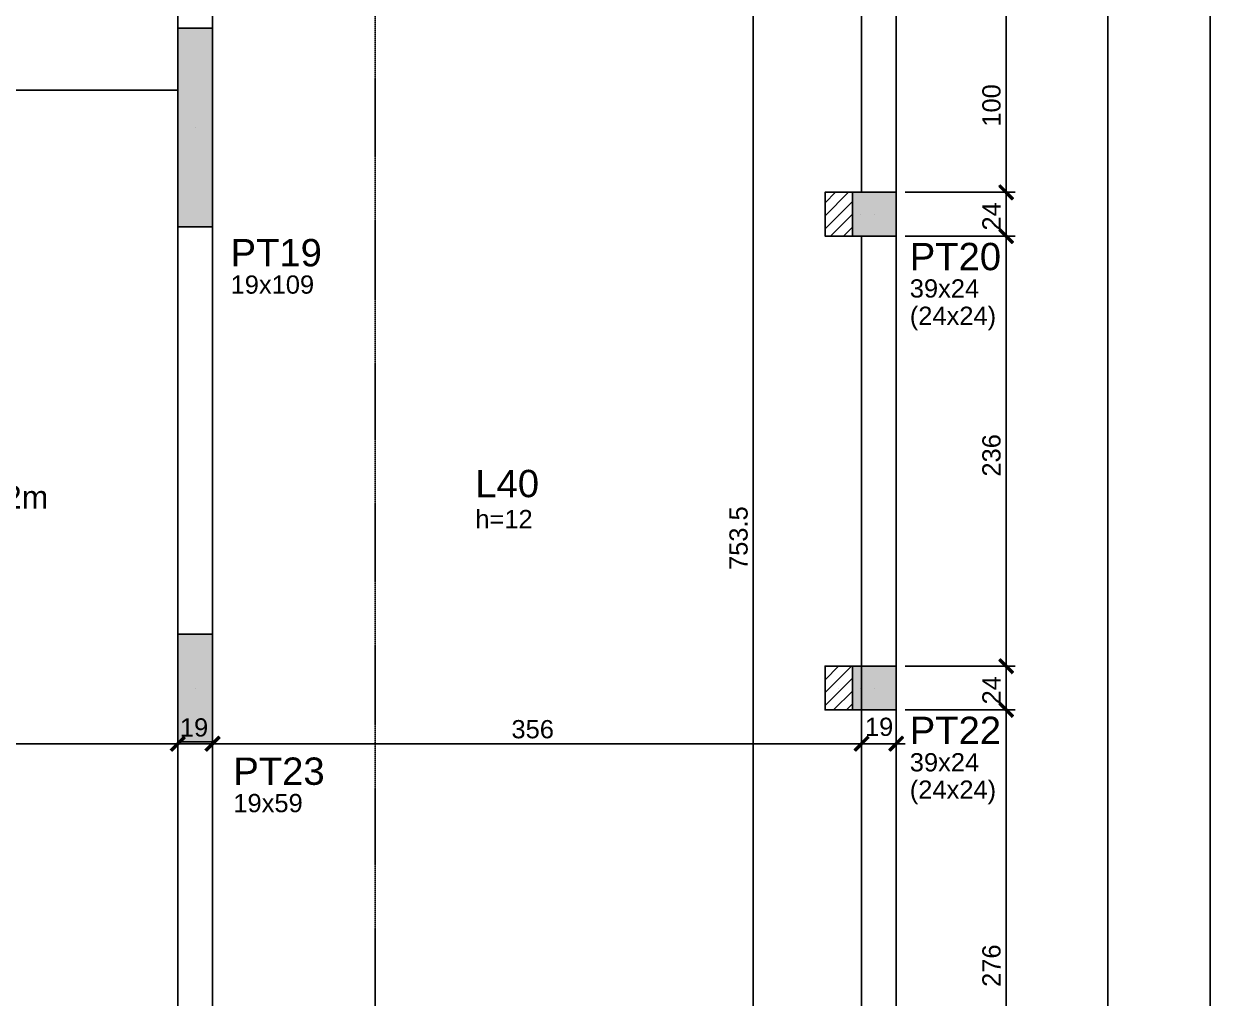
# Model space of a CAD drawing. Extents: x -1789 to 4156, y -3064 to 1391.
# Drawn here: x 669 to 1320, y -1373 to -839 of the extents above; entities that cross this region are included whole.
import ezdxf

# ---------------------------------------------------------------- set-up
doc = ezdxf.new("R2010")
doc.units = 0
doc.linetypes.add('ESTILO_TQS_0003', pattern=[0.92, 0.3, -0.15, 0.02, -0.15, 0.3])
for name, color, linetype in [('1', 1, 'CONTINUOUS'), ('2', 2, 'CONTINUOUS'), ('3', 3, 'CONTINUOUS'), ('37', 8, 'CONTINUOUS'), ('4', 4, 'CONTINUOUS'), ('5', 5, 'CONTINUOUS'), ('8', 8, 'CONTINUOUS')]:
    doc.layers.add(name, color=color, linetype=linetype)
doc.styles.add('TQS_ARIAL', font='arial.ttf')

msp = doc.modelspace()

# ---------------------------------------------------------------- linework, layer by layer
at = {"layer": '1', "linetype": 'Continuous'}
for p, q in [((1320.33215, -2090.2197), (1320.33215, 918.2804)), ((1069.5608, -732.7196), (1069.5608, -1496.2196)), ((1208.2869, -826.2196), (1208.2869, -936.2195)), ((1264.17045, -2090.2197), (1264.17045, -826.2196)), ((763.5036, -895.7197), (763.5036, -895.7197)), ((1208.2869, -926.2195), (1208.2869, -960.2195)), ((1153.0036, -931.2195), (1213.2869, -931.2195)), ((1153.0036, -931.2195), (1213.2869, -931.2195)), ((1116.5036, -943.2195), (1116.5036, -943.2195)), ((1128.5036, -943.2195), (1128.5036, -943.2195)), ((1136.0036, -943.2195), (1136.0036, -943.2195)), ((1208.2869, -950.2195), (1208.2869, -1196.2195)), ((1153.0036, -955.2195), (1213.2869, -955.2195)), ((1153.0036, -955.2195), (1213.2869, -955.2195)), ((1129.0036, -1136.1464), (1129.0036, -1238.809)), ((773.0036, -1144.50245), (773.0036, -1238.809)), ((1208.2869, -1186.2195), (1208.2869, -1220.2195)), ((1153.0036, -1191.2195), (1213.2869, -1191.2195)), ((1153.0036, -1191.2195), (1213.2869, -1191.2195)), ((763.5036, -1203.2196), (763.5036, -1203.2196)), ((1116.5036, -1203.2195), (1116.5036, -1203.2195)), ((1128.5036, -1203.2195), (1128.5036, -1203.2195)), ((1136.0036, -1203.2195), (1136.0036, -1203.2195)), ((1208.2869, -1210.2195), (1208.2869, -1496.2197)), ((1153.0036, -1215.2195), (1213.2869, -1215.2195)), ((1153.0036, -1215.2195), (1213.2869, -1215.2195)), ((1148.0036, -1229.91465), (1148.0036, -1228.809)), ((759.0036, -1233.809), (413.0036, -1233.809)), ((778.0036, -1233.809), (749.0036, -1233.809)), ((768.0036, -1233.809), (1134.0036, -1233.809)), ((1124.0036, -1233.809), (1153.0036, -1233.809)), ((754.0036, -1237.7196), (754.0036, -1238.809)), ((754.0036, -1237.7196), (754.0036, -1238.809))]:
    msp.add_line(p, q, dxfattribs=at)
for points in [[(1204.30885, -928.1254), (1211.45415, -935.27065), (1212.338, -934.38675), (1205.19275, -927.2415), (1204.30885, -928.1254)], [(1204.30885, -928.1254), (1211.45415, -935.27065), (1212.338, -934.38675), (1205.19275, -927.2415), (1204.30885, -928.1254)], [(1204.30885, -952.1254), (1211.45415, -959.27065), (1212.338, -958.38675), (1205.19275, -951.2415), (1204.30885, -952.1254)], [(1204.30885, -952.1254), (1211.45415, -959.27065), (1212.338, -958.38675), (1205.19275, -951.2415), (1204.30885, -952.1254)], [(1204.30885, -1188.1254), (1211.45415, -1195.27065), (1212.338, -1194.38675), (1205.19275, -1187.2415), (1204.30885, -1188.1254)], [(1204.30885, -1188.1254), (1211.45415, -1195.27065), (1212.338, -1194.38675), (1205.19275, -1187.2415), (1204.30885, -1188.1254)], [(1204.30885, -1212.1254), (1211.45415, -1219.27065), (1212.338, -1218.38675), (1205.19275, -1211.2415), (1204.30885, -1212.1254)], [(1204.30885, -1212.1254), (1211.45415, -1219.27065), (1212.338, -1218.38675), (1205.19275, -1211.2415), (1204.30885, -1212.1254)], [(757.09775, -1229.831), (749.95245, -1236.97625), (750.83635, -1237.86015), (757.98165, -1230.71485), (757.09775, -1229.831)], [(757.09775, -1229.831), (749.95245, -1236.97625), (750.83635, -1237.86015), (757.98165, -1230.71485), (757.09775, -1229.831)], [(776.09775, -1229.831), (768.95245, -1236.97625), (769.83635, -1237.86015), (776.98165, -1230.71485), (776.09775, -1229.831)], [(769.90945, -1237.78705), (777.05475, -1230.64175), (776.17085, -1229.7579), (769.02555, -1236.90315), (769.90945, -1237.78705)], [(1125.90945, -1237.78705), (1133.05475, -1230.64175), (1132.17085, -1229.7579), (1125.02555, -1236.90315), (1125.90945, -1237.78705)], [(1125.90945, -1237.78705), (1133.05475, -1230.64175), (1132.17085, -1229.7579), (1125.02555, -1236.90315), (1125.90945, -1237.78705)], [(1144.90945, -1237.78705), (1152.05475, -1230.64175), (1151.17085, -1229.7579), (1144.02555, -1236.90315), (1144.90945, -1237.78705)]]:
    msp.add_lwpolyline(points, dxfattribs=at)
for points in [[(1204.30885, -928.1254), (1212.338, -934.38675), (1205.19275, -927.2415)], [(1204.30885, -928.1254), (1205.19275, -927.2415), (1204.30885, -928.1254)], [(1204.30885, -928.1254), (1212.338, -934.38675), (1205.19275, -927.2415)], [(1204.30885, -928.1254), (1205.19275, -927.2415), (1204.30885, -928.1254)], [(1204.30885, -928.1254), (1211.45415, -935.27065), (1212.338, -934.38675)], [(1204.30885, -928.1254), (1211.45415, -935.27065), (1212.338, -934.38675)], [(1204.30885, -952.1254), (1212.338, -958.38675), (1205.19275, -951.2415)], [(1204.30885, -952.1254), (1205.19275, -951.2415), (1204.30885, -952.1254)], [(1204.30885, -952.1254), (1212.338, -958.38675), (1205.19275, -951.2415)], [(1204.30885, -952.1254), (1205.19275, -951.2415), (1204.30885, -952.1254)], [(1204.30885, -952.1254), (1211.45415, -959.27065), (1212.338, -958.38675)], [(1204.30885, -952.1254), (1211.45415, -959.27065), (1212.338, -958.38675)], [(1204.30885, -1188.1254), (1212.338, -1194.38675), (1205.19275, -1187.2415)], [(1204.30885, -1188.1254), (1205.19275, -1187.2415), (1204.30885, -1188.1254)], [(1204.30885, -1188.1254), (1212.338, -1194.38675), (1205.19275, -1187.2415)], [(1204.30885, -1188.1254), (1205.19275, -1187.2415), (1204.30885, -1188.1254)], [(1204.30885, -1188.1254), (1211.45415, -1195.27065), (1212.338, -1194.38675)], [(1204.30885, -1188.1254), (1211.45415, -1195.27065), (1212.338, -1194.38675)], [(1204.30885, -1212.1254), (1212.338, -1218.38675), (1205.19275, -1211.2415)], [(1204.30885, -1212.1254), (1205.19275, -1211.2415), (1204.30885, -1212.1254)], [(1204.30885, -1212.1254), (1212.338, -1218.38675), (1205.19275, -1211.2415)], [(1204.30885, -1212.1254), (1205.19275, -1211.2415), (1204.30885, -1212.1254)], [(1204.30885, -1212.1254), (1211.45415, -1219.27065), (1212.338, -1218.38675)], [(1204.30885, -1212.1254), (1211.45415, -1219.27065), (1212.338, -1218.38675)], [(757.09775, -1229.831), (749.95245, -1236.97625), (750.83635, -1237.86015)], [(757.09775, -1229.831), (749.95245, -1236.97625), (750.83635, -1237.86015)], [(757.09775, -1229.831), (750.83635, -1237.86015), (757.98165, -1230.71485)], [(757.09775, -1229.831), (750.83635, -1237.86015), (757.98165, -1230.71485)], [(757.09775, -1229.831), (757.98165, -1230.71485), (757.09775, -1229.831)], [(757.09775, -1229.831), (757.98165, -1230.71485), (757.09775, -1229.831)], [(776.09775, -1229.831), (768.95245, -1236.97625), (769.83635, -1237.86015)], [(769.90945, -1237.78705), (776.17085, -1229.7579), (769.02555, -1236.90315)], [(776.09775, -1229.831), (769.83635, -1237.86015), (776.98165, -1230.71485)], [(769.90945, -1237.78705), (777.05475, -1230.64175), (776.17085, -1229.7579)], [(776.09775, -1229.831), (776.98165, -1230.71485), (776.09775, -1229.831)], [(1125.90945, -1237.78705), (1132.17085, -1229.7579), (1125.02555, -1236.90315)], [(1125.90945, -1237.78705), (1132.17085, -1229.7579), (1125.02555, -1236.90315)], [(1125.90945, -1237.78705), (1133.05475, -1230.64175), (1132.17085, -1229.7579)], [(1125.90945, -1237.78705), (1133.05475, -1230.64175), (1132.17085, -1229.7579)], [(1144.90945, -1237.78705), (1151.17085, -1229.7579), (1144.02555, -1236.90315)], [(1144.90945, -1237.78705), (1152.05475, -1230.64175), (1151.17085, -1229.7579)], [(769.90945, -1237.78705), (769.02555, -1236.90315), (769.90945, -1237.78705)], [(1125.90945, -1237.78705), (1125.02555, -1236.90315), (1125.90945, -1237.78705)], [(1125.90945, -1237.78705), (1125.02555, -1236.90315), (1125.90945, -1237.78705)], [(1144.90945, -1237.78705), (1144.02555, -1236.90315), (1144.90945, -1237.78705)]]:
    msp.add_solid(points, dxfattribs=at)
at = {"layer": '2', "linetype": 'Continuous'}
for p, q in [((1109.0036, -944.12705), (1121.91115, -931.2195)), ((1109.0036, -937.056), (1114.84005, -931.2195)), ((1109.0036, -951.19815), (1124.0036, -936.19815)), ((1148.0036, -931.2195), (1148.0036, -931.2195)), ((1148.0036, -931.2195), (1148.0036, -931.2195)), ((1112.05325, -955.2195), (1124.0036, -943.2692)), ((1119.12435, -955.2195), (1124.0036, -950.34025)), ((1148.0036, -955.2195), (1148.0036, -955.2195)), ((1148.0036, -955.2195), (1148.0036, -955.2195)), ((1129.0036, -1131.1464), (1129.0036, -1131.1464)), ((773.0036, -1139.50245), (773.0036, -1139.50245)), ((1109.0036, -1205.75655), (1123.54065, -1191.2195)), ((1109.0036, -1198.6855), (1116.4696, -1191.2195)), ((1109.0036, -1191.61445), (1109.3985, -1191.2195)), ((1148.0036, -1191.2195), (1148.0036, -1191.2195)), ((1148.0036, -1191.2195), (1148.0036, -1191.2195)), ((1109.0036, -1212.82765), (1124.0036, -1197.82765)), ((1113.6828, -1215.2195), (1124.0036, -1204.8987)), ((1120.75385, -1215.2195), (1124.0036, -1211.96975)), ((1148.0036, -1215.2195), (1148.0036, -1215.2195)), ((1148.0036, -1215.2195), (1148.0036, -1215.2195)), ((754.0036, -1232.7196), (754.0036, -1232.7196)), ((754.0036, -1232.7196), (754.0036, -1232.7196)), ((773.0036, -1233.809), (773.0036, -1233.809)), ((1129.0036, -1233.809), (1129.0036, -1233.809)), ((1148.0036, -1234.91465), (1148.0036, -1234.91465))]:
    msp.add_line(p, q, dxfattribs=at)
at = {"layer": '3', "linetype": 'Continuous'}
for points in [[(773.0036, -841.2197), (773.0036, -740.2195)], [(1129.0036, -740.2195), (1129.0036, -931.2195)], [(1148.0036, -931.2195), (1148.0036, -740.2195)], [(754.0036, -841.2197), (754.0036, -831.2197)], [(576.0036, -875.2197), (754.0036, -875.2197)], [(754.0036, -950.2197), (754.0036, -1173.7196)], [(773.0036, -1173.7196), (773.0036, -950.2197)], [(1129.0036, -955.2195), (1129.0036, -1191.2195)], [(1148.0036, -1191.2195), (1148.0036, -955.2195)], [(1129.0036, -1215.2195), (1129.0036, -1491.2196)], [(1148.0036, -1491.2197), (1148.0036, -1215.2195)], [(754.0036, -1232.7196), (754.0036, -1461.2197)], [(773.0036, -1461.2197), (773.0036, -1232.7196)]]:
    msp.add_lwpolyline(points, dxfattribs=at)
at = {"layer": '37', "linetype": 'Continuous'}
for points in [[(754.0036, -950.2197), (773.0036, -950.2197), (773.0036, -841.2197)], [(754.0036, -950.2197), (773.0036, -841.2197), (754.0036, -841.2197)], [(754.0036, -950.2197), (754.0036, -841.2197), (754.0036, -950.2197)], [(1124.0036, -955.2195), (1148.0036, -955.2195), (1148.0036, -931.2195)], [(1124.0036, -955.2195), (1148.0036, -931.2195), (1124.0036, -931.2195)], [(1124.0036, -955.2195), (1124.0036, -931.2195), (1124.0036, -955.2195)], [(754.0036, -1232.7196), (773.0036, -1232.7196), (773.0036, -1173.7196)], [(754.0036, -1232.7196), (773.0036, -1173.7196), (754.0036, -1173.7196)], [(754.0036, -1232.7196), (754.0036, -1173.7196), (754.0036, -1232.7196)], [(1124.0036, -1215.2195), (1148.0036, -1215.2195), (1148.0036, -1191.2195)], [(1124.0036, -1215.2195), (1148.0036, -1191.2195), (1124.0036, -1191.2195)], [(1124.0036, -1215.2195), (1124.0036, -1191.2195), (1124.0036, -1215.2195)]]:
    msp.add_solid(points, dxfattribs=at)
at = {"layer": '5', "linetype": 'Continuous'}
for points in [[(754.0036, -950.2197), (773.0036, -950.2197), (773.0036, -841.2197), (754.0036, -841.2197), (754.0036, -950.2197)], [(1124.0036, -931.2195), (1109.0036, -931.2195), (1109.0036, -955.2195), (1124.0036, -955.2195), (1124.0036, -931.2195)], [(1124.0036, -955.2195), (1148.0036, -955.2195), (1148.0036, -931.2195), (1124.0036, -931.2195), (1124.0036, -955.2195)], [(754.0036, -1232.7196), (773.0036, -1232.7196), (773.0036, -1173.7196), (754.0036, -1173.7196), (754.0036, -1232.7196)], [(1124.0036, -1191.2195), (1109.0036, -1191.2195), (1109.0036, -1215.2195), (1124.0036, -1215.2195), (1124.0036, -1191.2195)], [(1124.0036, -1215.2195), (1148.0036, -1215.2195), (1148.0036, -1191.2195), (1124.0036, -1191.2195), (1124.0036, -1215.2195)]]:
    msp.add_lwpolyline(points, dxfattribs=at)
at = {"layer": '8', "linetype": 'ESTILO_TQS_0003'}
msp.add_line((862.1968, -2145.8662), (862.1968, 954.17655), dxfattribs=at)

# ---------------------------------------------------------------- texts
at = {"layer": '2', "linetype": 'Continuous', "style": 'TQS_ARIAL'}
for s, p in [('100', (1205.2869, -895.21955)), ('24', (1205.2869, -952.2195)), ('236', (1205.2869, -1087.2195)), ('753.5', (1066.5608, -1138.4696)), ('24', (1205.2869, -1212.2195)), ('276', (1205.2869, -1367.2196))]:
    msp.add_text(s, height=10, rotation=90, dxfattribs=at).set_placement(p)
for s, height, p in [('19x109', 10, (782.93555, -986.84295)), ('39x24', 10, (1155.5036, -988.9695)), ('(24x24)', 10, (1155.5036, -1003.9695)), ('E.L. 758.82m', 12.5, (579.0529, -1104.76235)), ('h=12', 10, (917.20425, -1115.51875)), ('19', 10, (755.1306, -1229.844)), ('356', 10, (937.0036, -1230.809)), ('19', 10, (1130.9066, -1229.501)), ('39x24', 10, (1155.5036, -1248.9695)), ('(24x24)', 10, (1155.5036, -1263.9695)), ('19x59', 10, (784.4617, -1271.35145))]:
    msp.add_text(s, height=height, dxfattribs=at).set_placement(p)
at = {"layer": '4', "linetype": 'Continuous', "style": 'TQS_ARIAL'}
for s, p in [('PT19', (782.93555, -971.84295)), ('PT20', (1155.5036, -973.9695)), ('L40', (917.20425, -1098.51875)), ('PT22', (1155.5036, -1233.9695)), ('PT23', (784.4617, -1256.35145))]:
    msp.add_text(s, height=15, dxfattribs=at).set_placement(p)

doc.saveas('drawing.dxf')
